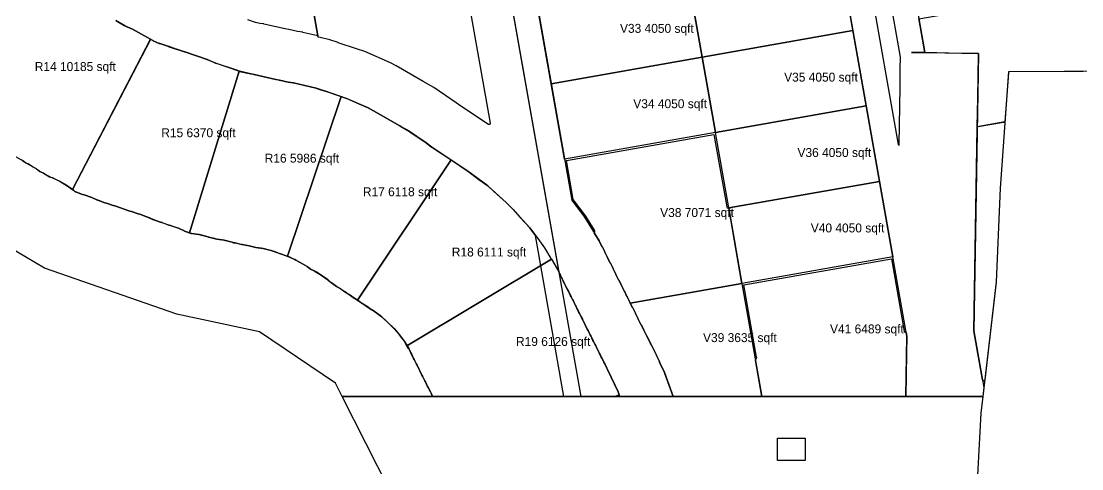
# Model space of a CAD drawing. Header units: metres. Extents: x 0 to 464, y -551 to 0.
# Drawn here: x 166.6 to 356.5, y -274.5 to -194.3 of the extents above; entities that cross this region are included whole.
import ezdxf

# ---------------------------------------------------------------- set-up
doc = ezdxf.new("R2010")
doc.units = ezdxf.units.M
for name, color, linetype in [('COLONY', 3, 'Continuous'), ('CORNERS', 52, 'Continuous'), ('MEDIANS', 94, 'Continuous'), ('PLOTS', 1, 'Continuous'), ('PROMENADE', 62, 'Continuous'), ('RESORT', 2, 'Continuous'), ('ROADS', 8, 'Continuous'), ('TEXT', 7, 'Continuous'), ('UTILITIES', 6, 'Continuous')]:
    doc.layers.add(name, color=color, linetype=linetype)

msp = doc.modelspace()

# ---------------------------------------------------------------- linework, layer by layer
at = {"layer": 'COLONY'}
msp.add_lwpolyline([(363.26, -203.28), (343.39, -203.37), (341.9, -224.25), (341.2, -241.03), (338.8, -261.53), (224.09, -261.53), (222.88, -259.14), (209.26, -249.96), (209.26, -249.96), (194.47, -246.82), (170.8, -238.57), (151.35, -227.07)], dxfattribs=at)
at = {"layer": 'CORNERS'}
msp.add_lwpolyline([(244.91, -180.59), (250.56, -212.6), (250.56, -212.6), (250.56, -212.61), (250.56, -212.62), (250.56, -212.63), (250.56, -212.64), (250.56, -212.65), (250.56, -212.66), (250.56, -212.67), (250.56, -212.68), (250.55, -212.69), (250.55, -212.7), (250.55, -212.71), (250.54, -212.72), (250.54, -212.73), (250.53, -212.74), (250.53, -212.74), (250.52, -212.75), (250.52, -212.76), (250.51, -212.77), (250.51, -212.77), (250.5, -212.78), (250.49, -212.79), (250.48, -212.79), (250.48, -212.8), (250.47, -212.8), (250.46, -212.81), (250.45, -212.81), (250.44, -212.82), (250.43, -212.82), (250.42, -212.83), (250.41, -212.83), (250.4, -212.83), (250.4, -212.83), (250.39, -212.83), (250.38, -212.83), (250.37, -212.83), (250.36, -212.83), (250.35, -212.83), (250.34, -212.83), (250.33, -212.83), (250.32, -212.83), (250.31, -212.83), (250.3, -212.82), (250.29, -212.82), (250.28, -212.82), (250.27, -212.81), (250.26, -212.81), (250.25, -212.8), (250.25, -212.8), (245.31, -209.51), (245.3, -209.51), (245.3, -209.51), (245.29, -209.51), (244.51, -208.91), (244.51, -208.91), (244.51, -208.91), (244.51, -208.91), (240.48, -206.17), (240.48, -206.17), (240.48, -206.17), (240.48, -206.17), (238.55, -205.09), (238.55, -205.09), (238.55, -205.09), (238.55, -205.09), (233.73, -202.29), (233.73, -202.29), (233.73, -202.29), (233.73, -202.29), (232.73, -201.79), (232.73, -201.79), (232.73, -201.79), (232.73, -201.79), (228.15, -199.76), (228.14, -199.76), (228.14, -199.76), (228.13, -199.76), (226.64, -199.26), (226.64, -199.26), (223.38, -198.16), (223.38, -198.16), (223.38, -198.16), (223.38, -198.16), (223.35, -198.15), (223.35, -198.15), (223.33, -198.15), (223.33, -198.15), (221.89, -197.66), (221.88, -197.66), (221.88, -197.66), (221.87, -197.66), (219.9, -197.19), (219.89, -197.19), (219.88, -197.18), (219.87, -197.18), (219.86, -197.18), (219.85, -197.17), (219.84, -197.17), (219.83, -197.16), (219.82, -197.16), (219.82, -197.15), (219.81, -197.15), (219.8, -197.14), (219.79, -197.13), (219.79, -197.12), (219.78, -197.12), (219.78, -197.11), (219.77, -197.1), (219.76, -197.09), (219.76, -197.08), (219.76, -197.07), (219.75, -197.06), (219.75, -197.05), (219.75, -197.04), (219.74, -197.04), (219.74, -197.03), (219.74, -197.02), (219.74, -197.01), (219.74, -197), (219.74, -196.99), (219.74, -196.98), (219.74, -196.97), (219.74, -196.96), (219.74, -196.95), (219.74, -196.95), (219.74, -196.95), (219.74, -196.95), (219.74, -196.94), (219.74, -196.94), (216.44, -178.22)], dxfattribs=at)
msp.add_lwpolyline([(337.79, -213.36), (337.79, -213.35), (337.79, -213.34), (337.79, -213.33), (337.79, -213.32), (337.8, -213.31), (337.8, -213.3), (337.8, -213.29), (337.81, -213.28), (337.81, -213.28), (337.82, -213.27), (337.82, -213.26), (337.83, -213.25), (337.84, -213.24), (337.84, -213.24), (337.85, -213.23), (337.86, -213.22), (337.87, -213.22), (337.87, -213.21), (337.88, -213.21), (337.89, -213.2), (337.9, -213.2), (337.91, -213.19), (337.92, -213.19), (337.93, -213.19), (337.94, -213.18), (337.95, -213.18), (337.95, -213.18), (342.5, -212.37), (342.5, -212.37), (342.51, -212.37), (342.52, -212.37), (342.53, -212.37), (342.54, -212.37), (342.55, -212.37), (342.56, -212.37), (342.57, -212.37), (342.58, -212.38), (342.59, -212.38), (342.6, -212.38), (342.61, -212.39), (342.61, -212.39), (342.62, -212.39), (342.63, -212.4), (342.64, -212.4), (342.65, -212.41), (342.66, -212.41), (342.66, -212.42), (342.67, -212.43), (342.68, -212.43), (342.68, -212.44), (342.69, -212.45), (342.7, -212.45), (342.7, -212.46), (342.71, -212.47), (342.71, -212.48), (342.71, -212.49), (342.72, -212.5), (342.72, -212.51), (342.72, -212.51), (342.73, -212.52), (342.73, -212.53), (342.73, -212.54), (342.73, -212.55), (342.73, -212.56), (342.73, -212.57), (342.73, -212.58), (342.73, -212.59), (341.9, -224.25), (341.9, -224.25), (341.9, -224.25), (341.9, -224.25), (341.2, -241.02), (341.2, -241.02), (341.2, -241.04), (341.2, -241.04), (339.15, -258.56), (339.15, -258.56), (339.15, -258.58), (339.14, -258.58), (339.14, -258.59), (339.14, -258.6), (339.13, -258.61), (339.13, -258.62), (339.13, -258.63), (339.12, -258.64), (339.12, -258.65), (339.11, -258.66), (339.1, -258.66), (339.1, -258.67), (339.09, -258.68), (339.08, -258.68), (339.08, -258.69), (339.07, -258.7), (339.06, -258.7), (339.05, -258.71), (339.04, -258.71), (339.04, -258.72), (339.03, -258.72), (339.02, -258.73), (339.01, -258.73), (339, -258.73), (338.99, -258.73), (338.98, -258.73), (338.97, -258.74), (338.96, -258.74), (338.95, -258.74), (338.94, -258.74), (338.93, -258.74), (338.92, -258.74), (338.91, -258.73), (338.9, -258.73), (338.89, -258.73), (338.88, -258.73), (338.87, -258.72), (338.86, -258.72), (338.86, -258.71), (338.85, -258.71), (338.84, -258.7), (338.83, -258.7), (338.82, -258.69), (338.82, -258.69), (338.81, -258.68), (338.8, -258.67), (338.79, -258.66), (338.79, -258.66), (338.78, -258.65), (338.78, -258.64), (338.77, -258.63), (338.77, -258.62), (338.76, -258.61), (338.76, -258.61), (338.76, -258.6), (338.76, -258.59), (338.75, -258.57), (338.75, -258.57), (337.2, -249.8), (337.2, -249.8), (337.2, -249.78), (337.2, -249.78), (337.2, -249.76), (337.2, -249.76), (337.79, -213.38), (337.79, -213.37), (337.79, -213.36)], close=True, dxfattribs=at)
at = {"layer": 'MEDIANS'}
msp.add_lwpolyline([(321.89, -188.85), (323.99, -200.76), (323.95, -202.84), (323.9, -206.1), (323.74, -216.35), (323.73, -216.55), (323.7, -216.38), (323.7, -216.38), (318.62, -187.55)], dxfattribs=at)
at = {"layer": 'PLOTS'}
for points in [[(216.44, -178.22), (219.74, -196.95), (217.04, -196.31), (217.03, -196.3), (217.03, -196.3), (217.02, -196.3), (216.08, -196.17), (214.54, -195.81), (214.53, -195.8), (214.53, -195.8), (214.52, -195.8), (213.84, -195.7), (210.04, -194.81), (210.03, -194.8), (210.03, -194.8), (210.02, -194.8), (209.34, -194.7), (208.56, -194.53), (207.2, -194.07)], [(356.73, -203.31), (343.58, -203.37), (343.39, -203.37), (343.38, -203.55), (342.75, -212.33), (337.79, -213.21), (337.87, -208.09), (338, -200.3), (338, -200.1), (337.83, -200.1), (332.68, -200.01), (328.41, -199.94), (327.38, -194.11), (327.35, -193.91), (354.11, -189.19), (354.45, -189.31), (354.47, -189.32), (354.49, -189.32), (354.49, -189.32), (354.5, -189.32), (354.52, -189.32), (354.54, -189.32), (381.21, -184.62)], [(183.56, -194.16), (184.12, -194.53), (184.12, -194.53), (184.13, -194.54), (184.14, -194.54), (185.05, -195.07), (185.26, -195.19), (185.26, -195.19), (185.27, -195.2), (185.29, -195.21), (186.54, -195.76), (186.54, -195.76), (186.54, -195.76), (186.54, -195.76), (189.77, -197.55), (189.78, -197.55), (189.78, -197.56), (175.78, -224.46), (175.77, -224.47), (175.77, -224.46), (174.84, -223.79), (174.83, -223.78), (174.82, -223.77), (173.58, -223.03), (173.57, -223.02), (173.56, -223.01), (172.25, -222.4), (172.24, -222.39), (172.22, -222.38), (171.99, -222.3), (171.7, -222.2), (171.69, -222.2), (171.68, -222.2), (171.51, -222.09), (171.06, -221.82), (170.96, -221.76), (170.85, -221.69), (170.58, -221.53), (170.58, -221.53), (170.57, -221.52), (170.56, -221.51), (169.93, -221.21), (169.92, -221.21), (169.91, -221.21), (169.87, -221.17), (169.34, -220.79), (169.34, -220.79), (169.33, -220.78), (169.32, -220.77), (168.76, -220.44), (168.08, -220.03), (168.07, -220.02), (168.06, -220.01), (167.43, -219.71), (167.42, -219.71), (167.41, -219.71), (167.4, -219.7), (167.37, -219.67), (166.84, -219.29), (166.84, -219.29), (166.83, -219.28), (166.82, -219.27), (166.26, -218.94)]]:
    msp.add_lwpolyline(points, dxfattribs=at)
for points in [[(286.13, -187.25), (313.15, -182.49), (315.53, -196), (288.52, -200.76), (286.13, -187.25)], [(259.12, -192.01), (286.13, -187.25), (288.52, -200.76), (261.5, -205.52), (259.12, -192.01)], [(288.52, -200.76), (315.53, -196), (317.91, -209.5), (290.9, -214.27), (288.52, -200.76)], [(190.17, -197.77), (190.17, -197.77), (190.17, -197.77), (190.17, -197.77), (190.19, -197.78), (190.22, -197.81), (191.29, -198.28), (191.32, -198.29), (191.34, -198.29), (191.34, -198.29), (191.34, -198.29), (191.38, -198.3), (191.41, -198.31), (191.41, -198.31), (191.41, -198.31), (191.43, -198.32), (192.83, -198.79), (192.84, -198.79), (192.91, -198.81), (192.91, -198.81), (192.91, -198.81), (192.93, -198.82), (194.33, -199.29), (194.34, -199.29), (194.41, -199.31), (194.41, -199.31), (194.41, -199.31), (194.42, -199.31), (195.83, -199.79), (195.84, -199.79), (195.91, -199.81), (195.91, -199.81), (195.91, -199.81), (199.87, -201.15), (199.87, -201.15), (199.87, -201.15), (201.02, -201.66), (201.26, -201.77), (201.29, -201.78), (201.32, -201.79), (201.34, -201.79), (201.34, -201.79), (201.34, -201.79), (201.38, -201.8), (201.41, -201.81), (201.41, -201.81), (201.41, -201.81), (201.85, -201.96), (201.85, -201.96), (201.85, -201.96), (205.36, -203.15), (205.38, -203.15), (205.6, -203.25), (196.76, -232.23), (195.86, -231.9), (195.85, -231.9), (195.84, -231.9), (195.79, -231.88), (195.78, -231.88), (195.77, -231.88), (194.75, -231.4), (194.74, -231.39), (194.73, -231.38), (193.63, -231), (193.36, -230.91), (193.35, -230.9), (193.34, -230.9), (193.12, -230.84), (193.07, -230.83), (193.05, -230.83), (191.86, -230.41), (191.85, -230.4), (191.83, -230.4), (191.79, -230.39), (191.73, -230.37), (191.73, -230.37), (191.56, -230.33), (191.56, -230.33), (191.56, -230.33), (190.36, -229.9), (190.35, -229.9), (190.28, -229.88), (190.28, -229.88), (190.28, -229.88), (190.24, -229.86), (189.25, -229.4), (189.24, -229.39), (187.85, -228.9), (187.56, -228.83), (187.56, -228.83), (187.56, -228.83), (186.37, -228.41), (186.35, -228.4), (186.06, -228.33), (186.06, -228.33), (186.06, -228.33), (184.87, -227.91), (184.85, -227.9), (184.56, -227.83), (184.56, -227.83), (184.56, -227.83), (183.37, -227.41), (183.35, -227.4), (183.06, -227.33), (183.06, -227.33), (183.06, -227.33), (181.87, -226.91), (181.85, -226.9), (181.56, -226.83), (181.56, -226.83), (181.56, -226.83), (180.36, -226.4), (180.35, -226.4), (180.28, -226.38), (180.28, -226.38), (180.28, -226.38), (180.24, -226.36), (179.25, -225.9), (179.24, -225.89), (177.85, -225.4), (177.56, -225.33), (177.56, -225.33), (177.56, -225.33), (176.36, -224.9), (176.35, -224.9), (176.28, -224.88), (176.27, -224.88), (176.27, -224.88), (176.27, -224.88), (176.27, -224.88), (176.09, -224.71), (176.03, -224.66), (176.02, -224.65), (175.77, -224.47), (189.78, -197.55), (190.17, -197.77)], [(261.5, -205.52), (288.52, -200.76), (290.9, -214.27), (263.88, -219.03), (261.5, -205.52)], [(205.65, -203.27), (205.67, -203.28), (205.7, -203.29), (207.7, -203.76), (207.71, -203.76), (207.72, -203.76), (208.1, -203.82), (208.32, -203.85), (208.34, -203.85), (212.2, -204.76), (212.21, -204.76), (212.22, -204.76), (212.59, -204.82), (212.82, -204.85), (212.84, -204.85), (214.4, -205.22), (214.41, -205.22), (214.42, -205.22), (215.32, -205.35), (215.34, -205.35), (216.35, -205.59), (219.4, -206.31), (219.42, -206.31), (219.55, -206.36), (220.45, -206.66), (220.83, -206.79), (220.84, -206.79), (220.85, -206.79), (220.91, -206.81), (220.91, -206.81), (223.88, -207.81), (214.26, -236.4), (214.25, -236.4), (214.24, -236.39), (214.23, -236.38), (212.86, -235.91), (212.85, -235.9), (212.84, -235.9), (212.62, -235.84), (212.57, -235.83), (212.55, -235.83), (211.87, -235.58), (211.36, -235.4), (211.35, -235.4), (211.34, -235.4), (211.3, -235.39), (211.05, -235.32), (209.94, -235.04), (209.93, -235.04), (209.92, -235.04), (209.56, -234.98), (208.64, -234.84), (208.62, -234.84), (207.44, -234.54), (207.43, -234.54), (207.42, -234.54), (206.14, -234.34), (206.12, -234.34), (205.73, -234.24), (204.94, -234.04), (204.93, -234.04), (204.92, -234.04), (204.78, -234.02), (204.62, -233.99), (204.61, -233.99), (204.6, -233.99), (204.36, -233.9), (204.35, -233.9), (204.34, -233.9), (203.43, -233.67), (202.94, -233.54), (202.93, -233.54), (202.92, -233.54), (202.56, -233.48), (201.64, -233.34), (201.62, -233.34), (201.23, -233.24), (200.44, -233.04), (200.43, -233.04), (200.42, -233.04), (200.28, -233.02), (200.12, -232.99), (200.11, -232.99), (200.1, -232.99), (199.86, -232.9), (199.85, -232.9), (199.84, -232.9), (198.93, -232.67), (198.44, -232.54), (198.43, -232.54), (198.42, -232.54), (197.55, -232.4), (197.15, -232.34), (197.13, -232.34), (197.11, -232.34), (197.1, -232.34), (197.09, -232.34), (197.08, -232.34), (197.06, -232.33), (197.06, -232.33), (196.76, -232.23), (205.6, -203.25), (205.65, -203.27)], [(224.86, -208.15), (224.88, -208.15), (227.03, -209.1), (228.7, -209.84), (228.7, -209.84), (229.7, -210.34), (229.7, -210.34), (234.39, -213.06), (234.56, -213.16), (234.56, -213.16), (234.56, -213.16), (234.56, -213.16), (235.74, -213.82), (235.76, -213.82), (236.19, -214.12), (239.11, -216.11), (239.11, -216.11), (240.09, -216.85), (240.1, -216.86), (240.11, -216.87), (243.58, -219.17), (226.84, -244.28), (226.83, -244.28), (226.82, -244.27), (226.43, -244.04), (226.08, -243.82), (226.06, -243.82), (225.72, -243.56), (225.34, -243.29), (225.33, -243.28), (225.32, -243.27), (224.93, -243.04), (224.58, -242.82), (224.56, -242.82), (224.22, -242.56), (223.84, -242.29), (223.83, -242.28), (223.82, -242.27), (223.43, -242.04), (223.08, -241.82), (223.06, -241.82), (222.34, -241.29), (222.33, -241.28), (222.32, -241.27), (221.99, -241.07), (221.98, -241.07), (221.97, -241.06), (221.54, -240.67), (221.53, -240.66), (221.52, -240.65), (221.51, -240.64), (221.44, -240.59), (220.34, -239.79), (220.33, -239.78), (220.32, -239.77), (219.77, -239.44), (219.51, -239.28), (219.08, -239.03), (219.07, -239.02), (219.06, -239.01), (218.92, -238.95), (218.43, -238.71), (218.42, -238.71), (218.41, -238.71), (218.03, -238.43), (217.84, -238.29), (217.83, -238.28), (217.82, -238.27), (216.58, -237.53), (216.57, -237.52), (216.56, -237.51), (216.29, -237.39), (215.78, -237.14), (215.76, -237.14), (215.58, -237.03), (215.57, -237.02), (215.56, -237.01), (214.68, -236.6), (214.26, -236.4), (223.88, -207.81), (224.86, -208.15)], [(290.9, -214.27), (317.91, -209.5), (320.29, -223.01), (293.28, -227.77), (290.9, -214.27)], [(269.29, -231.82), (269.28, -231.79), (269.27, -231.77), (269.26, -231.74), (267.72, -229.25), (267.7, -229.23), (265.46, -226.26), (264.23, -219.27), (290.65, -214.61), (292.94, -227.57), (292.95, -227.6), (292.95, -227.63), (293.02, -227.77), (293.29, -227.85), (295.66, -241.28), (275.66, -244.81), (275.6, -244.68), (275.59, -244.66), (275.58, -244.64), (275.57, -244.62), (275.32, -244.11), (275.1, -243.68), (275.09, -243.66), (275.09, -243.65), (275.08, -243.64), (275.07, -243.62), (274.6, -242.68), (274.6, -242.68), (274.6, -242.68), (274.59, -242.66), (274.59, -242.65), (274.58, -242.64), (274.57, -242.62), (274.1, -241.68), (274.1, -241.68), (274.1, -241.68), (274.09, -241.66), (274.09, -241.65), (274.08, -241.64), (274.07, -241.62), (273.6, -240.68), (273.6, -240.68), (273.6, -240.68), (273.59, -240.66), (273.59, -240.65), (273.58, -240.64), (273.57, -240.62), (273.1, -239.68), (273.1, -239.68), (273.1, -239.68), (273.09, -239.66), (273.09, -239.65), (273.08, -239.64), (273.07, -239.62), (272.6, -238.68), (272.6, -238.68), (272.6, -238.68), (272.59, -238.66), (272.59, -238.65), (272.58, -238.64), (272.57, -238.62), (272.1, -237.68), (272.1, -237.68), (272.1, -237.68), (272.09, -237.66), (272.09, -237.65), (272.08, -237.64), (272.07, -237.62), (271.6, -236.68), (271.6, -236.68), (271.6, -236.68), (271.59, -236.66), (271.59, -236.65), (271.58, -236.64), (271.57, -236.62), (271.1, -235.68), (271.1, -235.68), (271.1, -235.68), (271.09, -235.66), (271.09, -235.65), (271.08, -235.64), (270.72, -234.92), (270.6, -234.68), (270.59, -234.66), (270.11, -233.69), (270.1, -233.69), (270.1, -233.68), (269.59, -232.86), (269.27, -232.33), (269.3, -231.91), (269.3, -231.88), (269.3, -231.85), (269.29, -231.82)], [(246.56, -221.16), (246.56, -221.16), (248.56, -222.64), (250.13, -223.81), (250.15, -223.82), (251.16, -224.74), (253.44, -226.81), (253.44, -226.81), (253.44, -226.81), (254.69, -228.06), (254.69, -228.06), (255.91, -229.41), (257.66, -231.33), (257.67, -231.35), (259.1, -233.26), (260.31, -234.89), (260.31, -234.91), (261.45, -236.8), (261.53, -236.94), (235.68, -252.44), (235.23, -251.68), (235.22, -251.67), (235.21, -251.66), (234.72, -250.99), (234.36, -250.49), (234.35, -250.48), (234.34, -250.47), (233.41, -249.45), (233.36, -249.4), (233.36, -249.39), (233.35, -249.38), (232.12, -248.15), (232.11, -248.14), (232.1, -248.14), (232.05, -248.09), (231.03, -247.16), (231.02, -247.15), (231.01, -247.14), (230.93, -247.08), (229.84, -246.29), (229.83, -246.28), (229.82, -246.27), (229.08, -245.82), (229.06, -245.82), (228.72, -245.56), (228.34, -245.29), (228.33, -245.28), (228.32, -245.27), (227.93, -245.04), (227.58, -244.82), (227.56, -244.82), (227.22, -244.56), (226.84, -244.29), (226.84, -244.28), (243.58, -219.17), (246.56, -221.16)], [(293.28, -227.77), (320.29, -223.01), (322.68, -236.52), (295.66, -241.28), (293.28, -227.77)], [(262.59, -238.69), (262.59, -238.71), (262.73, -238.98), (262.73, -238.98), (262.97, -239.48), (262.97, -239.48), (262.97, -239.49), (263.09, -239.7), (263.09, -239.7), (263.09, -239.7), (263.31, -240.16), (263.47, -240.48), (263.47, -240.49), (263.59, -240.7), (263.59, -240.7), (263.59, -240.7), (263.81, -241.16), (263.97, -241.48), (263.97, -241.49), (264.09, -241.7), (264.09, -241.7), (264.09, -241.7), (264.31, -242.16), (264.47, -242.48), (264.47, -242.49), (264.59, -242.7), (264.59, -242.7), (264.59, -242.7), (264.81, -243.16), (264.97, -243.48), (264.97, -243.49), (265.09, -243.7), (265.09, -243.7), (265.09, -243.7), (265.31, -244.16), (265.47, -244.48), (265.47, -244.49), (265.59, -244.7), (265.59, -244.7), (265.59, -244.7), (265.81, -245.16), (265.97, -245.48), (265.97, -245.49), (266.09, -245.7), (266.09, -245.7), (266.09, -245.7), (266.31, -246.16), (266.47, -246.48), (266.47, -246.49), (266.59, -246.7), (266.59, -246.7), (266.59, -246.7), (266.81, -247.16), (266.97, -247.48), (266.97, -247.49), (267.09, -247.7), (267.09, -247.7), (267.09, -247.7), (267.31, -248.16), (267.47, -248.48), (267.47, -248.49), (267.59, -248.7), (267.59, -248.7), (267.59, -248.7), (267.81, -249.16), (267.97, -249.48), (267.97, -249.49), (268.09, -249.7), (268.09, -249.7), (268.09, -249.7), (268.31, -250.16), (268.47, -250.48), (268.47, -250.49), (268.59, -250.7), (268.59, -250.7), (268.59, -250.7), (268.81, -251.16), (268.97, -251.48), (268.97, -251.49), (269.09, -251.7), (269.09, -251.7), (269.09, -251.7), (269.31, -252.16), (269.47, -252.48), (269.47, -252.49), (269.59, -252.7), (269.59, -252.7), (269.59, -252.7), (269.81, -253.16), (269.97, -253.48), (269.97, -253.49), (270.09, -253.7), (270.09, -253.7), (270.09, -253.7), (270.31, -254.16), (270.47, -254.48), (270.47, -254.49), (270.59, -254.7), (270.59, -254.7), (270.59, -254.7), (270.9, -255.34), (270.93, -255.41), (270.97, -255.48), (270.97, -255.49), (271.09, -255.7), (271.09, -255.7), (271.09, -255.7), (271.47, -256.48), (271.47, -256.49), (271.59, -256.7), (271.59, -256.7), (271.59, -256.7), (272.89, -259.45), (273.49, -260.71), (273.49, -260.71), (273.49, -260.71), (273.68, -261.24), (273.68, -261.24), (273.68, -261.24), (273.67, -261.24), (273.67, -261.24), (272.97, -261.53), (272.97, -261.53), (272.96, -261.53), (272.96, -261.53), (272.96, -261.53), (240.27, -261.53), (240.27, -261.53), (240.27, -261.53), (240.27, -261.53), (240.27, -261.53), (239.99, -260.94), (239.98, -260.93), (239.86, -260.73), (239.86, -260.73), (239.86, -260.73), (239.49, -259.94), (239.48, -259.93), (239.36, -259.73), (239.36, -259.73), (239.36, -259.73), (238.99, -258.94), (238.98, -258.93), (238.86, -258.73), (238.86, -258.73), (238.86, -258.73), (238.49, -257.94), (238.48, -257.93), (238.36, -257.73), (238.36, -257.73), (238.36, -257.73), (237.99, -256.94), (237.98, -256.93), (237.86, -256.73), (237.86, -256.73), (237.86, -256.73), (237.86, -256.72), (237.49, -255.94), (237.48, -255.93), (237.36, -255.73), (237.36, -255.73), (237.36, -255.73), (236.99, -254.94), (236.98, -254.93), (236.86, -254.73), (236.86, -254.73), (236.86, -254.73), (236.49, -253.94), (236.48, -253.93), (236.36, -253.73), (236.36, -253.73), (236.36, -253.73), (236.07, -253.13), (236.07, -253.13), (235.99, -252.94), (235.99, -252.94), (235.98, -252.93), (235.97, -252.92), (235.68, -252.44), (261.53, -236.94), (262.59, -238.69)], [(298.3, -254.57), (298.3, -254.54), (298.3, -254.51), (298.29, -254.48), (296.01, -241.52), (322.43, -236.87), (324.72, -249.82), (324.72, -249.85), (324.73, -249.88), (324.8, -250.02), (325.07, -250.1), (325.18, -250.71), (325.13, -253.86), (325.01, -261.53), (299.23, -261.53), (298.08, -255.03), (298.27, -254.66), (298.28, -254.63), (298.29, -254.6), (298.3, -254.57)], [(299.23, -261.53), (283.33, -261.53), (283.33, -261.53), (283.33, -261.53), (281.93, -257.63), (281.8, -257.27), (281.8, -257.27), (280.96, -255.49), (280.96, -255.49), (280.84, -255.18), (280.84, -255.18), (280.34, -254.18), (280.33, -254.16), (280.33, -254.16), (279.53, -252.46), (279.53, -252.46), (279.53, -252.46), (279.53, -252.45), (279.53, -252.45), (279.53, -252.45), (279.53, -252.45), (279.53, -252.45), (279.53, -252.45), (279.53, -252.45), (279.27, -252.03), (279.27, -252.03), (279.27, -252.03), (279.27, -252.02), (279.27, -252.01), (279.27, -252.01), (279.27, -252.01), (279.27, -252.01), (279.27, -252.01), (279.27, -252.01), (279.27, -252.01), (279.27, -252.01), (279.27, -252.01), (279.26, -252), (279.26, -252), (279.26, -252), (279.26, -252), (279.24, -251.99), (279.24, -251.99), (279.24, -251.99), (279.24, -251.98), (279.24, -251.98), (279.24, -251.98), (279.24, -251.98), (279.24, -251.98), (279.24, -251.98), (279.23, -251.96), (278.6, -250.68), (278.6, -250.68), (278.58, -250.64), (278.57, -250.62), (278.1, -249.68), (278.08, -249.64), (278.07, -249.62), (277.6, -248.68), (277.58, -248.64), (277.57, -248.62), (277.1, -247.68), (277.08, -247.64), (277.07, -247.62), (276.6, -246.68), (276.58, -246.64), (276.57, -246.62), (276.1, -245.68), (276.08, -245.64), (276.07, -245.62), (275.66, -244.81), (275.66, -244.81), (275.66, -244.81), (295.66, -241.28), (295.66, -241.28), (295.66, -241.28), (299.23, -261.53), (299.23, -261.53), (299.23, -261.53)]]:
    msp.add_lwpolyline(points, close=True, dxfattribs=at)
at = {"layer": 'PROMENADE'}
msp.add_lwpolyline([(165.57, -218.52), (166.83, -219.28), (167.42, -219.71), (168.07, -220.02), (169.33, -220.78), (169.92, -221.21), (170.57, -221.52), (171.69, -222.2), (172.24, -222.39), (173.57, -223.02), (174.83, -223.78), (176.02, -224.65), (176.27, -224.88), (176.28, -224.88), (176.35, -224.9), (177.56, -225.33), (177.85, -225.4), (179.24, -225.89), (180.28, -226.38), (180.35, -226.4), (181.56, -226.83), (181.85, -226.9), (183.06, -227.33), (183.35, -227.4), (184.56, -227.83), (184.85, -227.9), (186.06, -228.33), (186.35, -228.4), (187.56, -228.83), (187.85, -228.9), (189.24, -229.39), (190.28, -229.88), (190.35, -229.9), (191.56, -230.33), (191.85, -230.4), (193.06, -230.83), (193.35, -230.9), (194.74, -231.39), (195.78, -231.88), (195.85, -231.9), (197.06, -232.33), (197.09, -232.34), (197.13, -232.34), (198.43, -232.54), (199.85, -232.9), (200.11, -232.99), (200.43, -233.04), (201.63, -233.34), (202.93, -233.54), (204.35, -233.9), (204.61, -233.99), (204.93, -234.04), (206.13, -234.34), (207.43, -234.54), (208.63, -234.84), (209.93, -235.04), (211.35, -235.4), (212.56, -235.83), (212.85, -235.9), (214.24, -236.39), (215.57, -237.02), (215.77, -237.14), (216.57, -237.52), (217.83, -238.28), (218.42, -238.71), (219.07, -239.02), (220.33, -239.78), (221.52, -240.65), (221.98, -241.07), (222.33, -241.28), (223.07, -241.82), (223.83, -242.28), (224.57, -242.82), (225.33, -243.28), (226.07, -243.82), (226.83, -244.28), (227.57, -244.82), (228.33, -245.28), (229.07, -245.82), (229.83, -246.28), (231.02, -247.15), (232.11, -248.14), (233.36, -249.39), (234.35, -250.48), (235.22, -251.67), (235.98, -252.93), (236.36, -253.73), (236.48, -253.93), (236.86, -254.73), (236.98, -254.93), (237.36, -255.73), (237.48, -255.93), (237.86, -256.73), (237.98, -256.93), (238.36, -257.73), (238.48, -257.93), (238.86, -258.73), (238.98, -258.93), (239.36, -259.73), (239.48, -259.93), (239.86, -260.73), (239.98, -260.93), (240.27, -261.53), (224.09, -261.53), (222.88, -259.14), (209.26, -249.96), (194.47, -246.82), (194.47, -246.82), (170.8, -238.57), (151.35, -227.07)], dxfattribs=at)
at = {"layer": 'RESORT'}
msp.add_lwpolyline([(232.53, -278.27), (224.09, -261.53), (338.8, -261.53), (338.45, -264.51), (337.37, -284.59)], dxfattribs=at)
at = {"layer": 'ROADS'}
for points in [[(313.32, -114.36), (328.41, -199.93), (326.01, -199.9), (331.99, -200), (332.01, -200), (338, -200.1), (337.2, -249.78), (338.99, -259.92), (338.8, -261.53), (337.01, -261.53), (334.7, -261.53), (331.66, -261.53), (331.02, -261.53), (331, -261.53), (325.01, -261.53), (325.01, -261.53), (325.18, -250.71), (301.42, -115.97)], [(251.41, -148.31), (265.17, -226.37), (265.17, -226.38), (267.46, -229.41), (270.1, -233.68), (270.59, -234.66), (270.6, -234.68), (271.08, -235.64), (271.09, -235.66), (271.1, -235.68), (271.57, -236.62), (271.58, -236.64), (271.59, -236.66), (271.6, -236.68), (272.07, -237.62), (272.08, -237.64), (272.09, -237.66), (272.1, -237.68), (272.57, -238.62), (272.58, -238.64), (272.59, -238.66), (272.6, -238.68), (273.07, -239.62), (273.08, -239.64), (273.09, -239.66), (273.1, -239.68), (273.57, -240.62), (273.58, -240.64), (273.59, -240.66), (273.6, -240.68), (274.07, -241.62), (274.08, -241.64), (274.09, -241.66), (274.1, -241.68), (274.57, -242.62), (274.58, -242.64), (274.59, -242.66), (274.6, -242.68), (275.07, -243.62), (275.08, -243.64), (275.09, -243.66), (275.1, -243.68), (275.57, -244.62), (275.58, -244.64), (275.59, -244.66), (275.6, -244.68), (276.07, -245.62), (276.08, -245.64), (276.09, -245.66), (276.1, -245.68), (276.57, -246.62), (276.58, -246.64), (276.59, -246.66), (276.6, -246.68), (277.07, -247.62), (277.08, -247.64), (277.09, -247.66), (277.1, -247.68), (277.57, -248.62), (277.58, -248.64), (277.59, -248.66), (277.6, -248.68), (278.07, -249.62), (278.08, -249.64), (278.09, -249.66), (278.1, -249.68), (278.57, -250.62), (278.58, -250.64), (278.59, -250.66), (278.6, -250.68), (279.23, -251.96), (279.24, -251.98), (279.26, -252), (279.27, -252.02), (279.53, -252.46), (280.33, -254.16), (280.34, -254.18), (280.84, -255.18), (280.96, -255.49), (281.8, -257.27), (283.33, -261.53), (273.78, -261.53), (273.49, -260.71), (271.59, -256.7), (271.47, -256.49), (271.09, -255.7), (270.97, -255.49), (270.59, -254.7), (270.47, -254.49), (270.09, -253.7), (269.97, -253.49), (269.59, -252.7), (269.47, -252.49), (269.09, -251.7), (268.97, -251.49), (268.59, -250.7), (268.47, -250.49), (268.09, -249.7), (267.97, -249.49), (267.59, -248.7), (267.47, -248.49), (267.09, -247.7), (266.97, -247.49), (266.59, -246.7), (266.47, -246.49), (266.09, -245.7), (265.97, -245.49), (265.59, -244.7), (265.47, -244.49), (265.09, -243.7), (264.97, -243.49), (264.59, -242.7), (264.47, -242.49), (264.09, -241.7), (263.97, -241.49), (263.59, -240.7), (263.47, -240.49), (263.09, -239.7), (262.97, -239.49), (262.9, -239.34), (245.61, -141.3)], [(251.19, -172.97), (266.81, -261.53), (263.76, -261.53), (258.68, -232.69), (257.67, -231.34), (254.69, -228.06), (253.44, -226.81), (250.14, -223.81), (246.56, -221.16), (240.1, -216.86), (239.11, -216.11), (235.75, -213.82), (234.56, -213.16), (234.39, -213.06), (229.7, -210.34), (228.7, -209.84), (224.87, -208.15), (220.91, -206.81), (220.84, -206.79), (219.41, -206.31), (215.33, -205.35), (214.41, -205.22), (212.83, -204.85), (212.21, -204.76), (208.33, -203.85), (207.71, -203.76), (205.67, -203.28), (205.37, -203.15), (201.41, -201.81), (201.34, -201.79), (201.32, -201.79), (201.29, -201.78), (199.87, -201.15), (195.91, -199.81), (195.84, -199.79), (194.41, -199.31), (194.34, -199.29), (192.91, -198.81), (192.84, -198.79), (191.41, -198.31), (191.34, -198.29), (191.32, -198.29), (191.29, -198.28), (190.22, -197.81), (190.17, -197.77), (186.54, -195.76), (185.27, -195.2), (184.13, -194.54), (183.56, -194.16)]]:
    msp.add_lwpolyline(points, dxfattribs=at)
at = {"layer": 'UTILITIES'}
msp.add_lwpolyline([(302, -273), (302, -269), (307, -269), (307, -273), (302, -273)], close=True, dxfattribs=at)

# ---------------------------------------------------------------- texts
at = {"layer": 'TEXT'}
for s, p in [('V33 4050 sqft', (273.82, -196.39)), ('R14 10185 sqft', (169.03, -203.23)), ('V35 4050 sqft', (303.21, -205.13)), ('V34 4050 sqft', (276.2, -209.89)), ('R15 6370 sqft', (191.68, -215.09)), ('R16 5986 sqft', (210.2, -219.65)), ('V36 4050 sqft', (305.6, -218.64)), ('R17 6118 sqft', (227.78, -225.67)), ('V38 7071 sqft', (281.01, -229.39)), ('V40 4050 sqft', (307.98, -232.15)), ('R18 6111 sqft', (243.71, -236.46)), ('V41 6489 sqft', (311.43, -250.24)), ('V39 3635 sqft', (288.69, -251.8)), ('R19 6126 sqft', (255.19, -252.49))]:
    msp.add_text(s, height=1.6, dxfattribs=at).set_placement(p)

doc.saveas('drawing.dxf')
